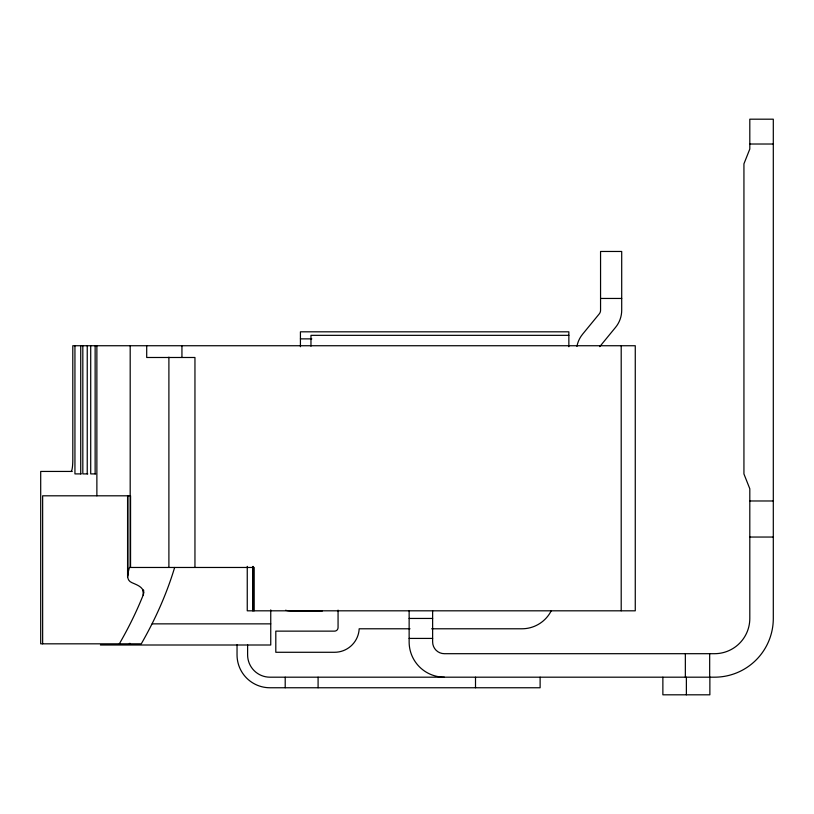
<?xml version="1.0" encoding="UTF-8"?>
<svg xmlns="http://www.w3.org/2000/svg" width="814" height="814" viewBox="0 0 814 814"><rect width="100%" height="100%" fill="white"/><g stroke="black" fill="none" stroke-linecap="round" stroke-linejoin="round"><path stroke-width="1.22" d="M119.343 643.823A1611.924 656.766 -3.8 0 0 143.172 595.095A34.961 14.245 -3.8 0 0 143.651 592.714C143.152 586.721 136.487 584.757 131.868 582.641C125.366 579.904 128.052 572.466 129.487 567.47L254.192 567.47L254.192 610.815M599.745 346.632L615.567 327.34A27.015 27.015 0 0 0 621.703 310.205L621.703 251.465L600.559 251.465L600.559 310.205A5.871 5.871 0 0 1 599.226 313.929L582.61 334.178A27.015 27.015 0 0 0 576.923 346.398M749.806 144.017L773.3 144.017M600.559 298.453L621.703 298.453M568.854 335.337L310.968 335.337L310.968 346.194M300.427 338.868L311.823 338.868M72.243 471.438L40.7 471.438L40.7 643.823L141.28 643.823A1637.473 667.175 -3.8 0 0 156.349 614.946A1640.495 668.406 -3.8 0 0 174.644 567.47M81.237 473.901L74.939 473.901L74.939 345.736M87.8 473.901L82.825 473.901L82.825 345.736M95.686 473.901L90.71 473.901L90.71 345.736M749.806 500.976L773.3 500.976M749.806 537.047L773.3 537.047M322.436 610.938L290.72 610.938A19.974 19.974 0 0 1 285.551 610.256M409.137 618.447L432.631 618.447M152.218 623.86L270.747 623.86M410.032 628.784L359.178 628.784A24.664 24.664 0 0 1 334.544 652.279L275.804 652.279L275.804 631.135L334.544 631.135A3.521 3.521 0 0 0 338.064 627.614L338.064 610.134M431.644 628.784L521.906 628.784A32.896 32.896 0 0 0 551.22 610.826M409.137 638.42L432.631 638.42M100.417 645.003L270.747 645.003L270.747 609.9M709.869 677.187L709.869 694.81L662.871 694.81L662.871 677.187M709.676 653.693L709.676 677.187M686.375 677.187L686.375 694.81M685.347 653.693L685.347 677.187M621.204 345.736L621.204 610.815M568.854 346.723L568.854 331.817L300.427 331.817L300.427 346.723M540.12 677.187L540.12 687.759L269.933 687.759A32.896 32.896 0 0 1 237.037 654.863L237.037 644.82M475.508 677.187L475.508 687.759M432.631 610.815L432.631 641.941A11.752 11.752 0 0 0 444.373 653.693L714.56 653.693A35.246 35.246 0 0 0 749.806 618.447L749.806 488.756L743.935 473.962L743.935 163.828L749.806 149.033L749.806 119.19L773.3 119.19L773.3 618.447A58.74 58.74 0 0 1 714.56 677.187L269.933 677.187A22.324 22.324 0 0 1 247.609 654.863L247.609 644.82M409.137 610.815L409.137 641.941A35.246 35.246 0 0 0 444.373 677.187M318.091 677.187L318.091 687.759M285.205 677.187L285.205 687.759M253.134 566.422L253.134 610.815M252.798 566.483L252.798 610.815M247.253 566.381L247.253 610.815L635.266 610.815L635.266 345.736L72.792 345.736L72.812 459.676A11.813 1.72 90 0 1 71.083 471.387M194.953 567.47L194.953 357.488L146.703 357.488L146.703 345.736M181.939 345.736L181.939 357.488M168.895 357.143L168.895 567.47M143.651 590.201L143.651 592.714M143.172 590.069L143.172 595.095M130.555 567.47L130.555 495.807L42.643 495.807L42.643 643.823M130.189 345.736L130.189 567.47M127.818 495.807L127.818 575.417M127.574 495.807L127.574 576.933M96.876 345.736L96.876 495.807M95.136 345.736L95.136 473.901M87.24 345.736L87.24 473.901M80.728 345.736L80.728 473.901M129.894 643.264A22.161 5.739 90 0 1 129.141 644.24"/></g></svg>
